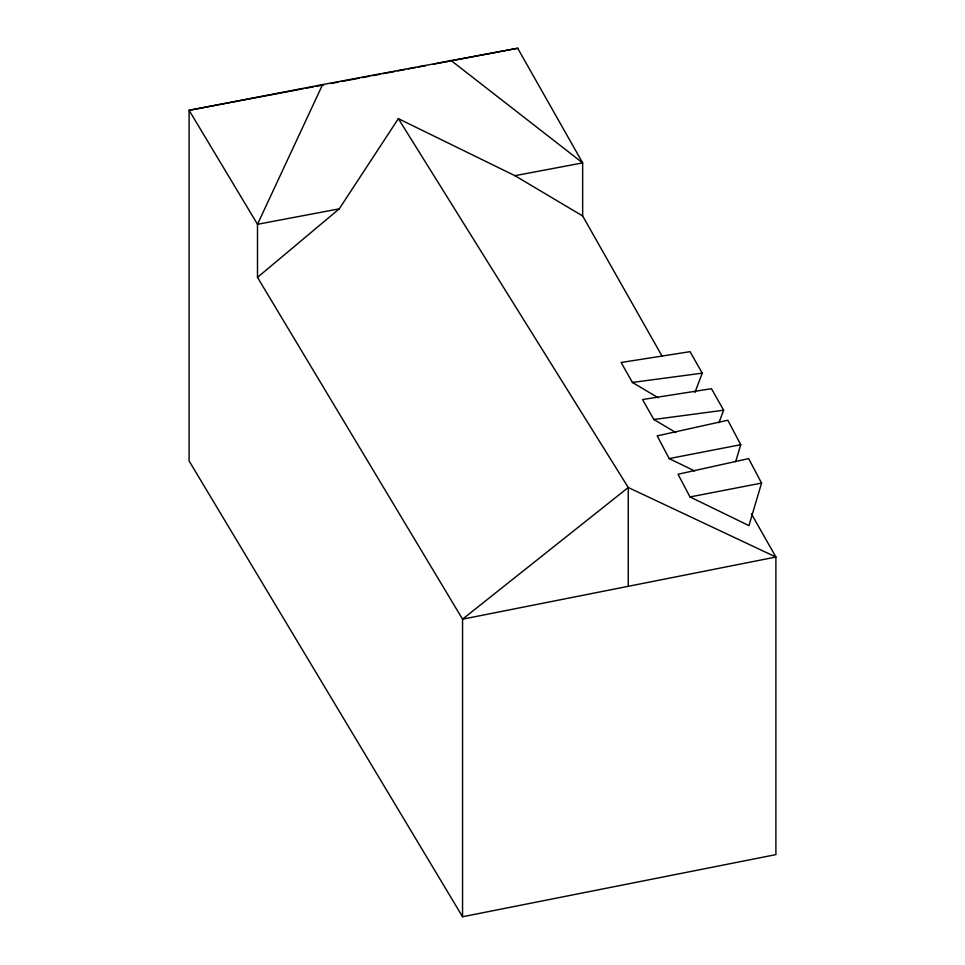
<?xml version="1.0" encoding="UTF-8"?>
<svg xmlns="http://www.w3.org/2000/svg" width="965" height="965" viewBox="0 0 965 965"><rect width="100%" height="100%" fill="white"/><g stroke="black" fill="none" stroke-linecap="round" stroke-linejoin="round"><path stroke-width="1.45" d="M735.692 461.716L740.734 444.708L727.815 420.233L657.189 435.891L669.179 458.58L694.631 470.956M761.566 483.079L748.949 525.611L690.011 496.951L678.021 474.249L748.635 458.604L761.566 483.079L690.011 496.951M694.921 392.526L702.231 373.166L690.047 351.658L621.11 362.49L632.413 382.442L658.202 397.773M718.949 422.658L723.641 410.221L711.458 388.714L642.533 399.546L653.836 419.486L675.753 432.525M662.183 356.326L582.655 215.967L582.655 162.892L517.698 48.25L322.6 84.594L257.498 224.29L257.498 277.377L462.549 619.168L462.549 916.75L775.896 854.616L775.896 557.034L751.361 513.754M257.498 277.377L339.258 208.85L398.352 118.647L514.912 175.678L582.655 215.967M669.179 458.58L740.734 444.708M322.6 84.594L189.104 110.299L189.104 460.956L462.549 916.75M303.082 88.78L189.104 110.299L257.498 224.29L339.258 208.85M306.038 88.225L313.444 86.826M316.399 86.271L323.806 84.872M331.2 83.473L338.606 82.073M341.562 81.518L359.33 78.165M362.285 77.598L369.692 76.199M372.647 75.644L380.053 74.245M383.008 73.69L394.854 71.446M397.809 70.891L405.216 69.492M408.171 68.937L415.577 67.538M418.533 66.983L425.939 65.584M433.333 64.185L517.698 48.25M514.912 175.678L582.655 162.892L450.896 60.361M632.413 382.442L702.231 373.166M653.836 419.486L723.641 410.221M398.352 118.647L628.263 487.506L628.263 586.31M628.263 487.506L462.549 619.168L775.896 557.034L628.263 487.506"/></g></svg>
